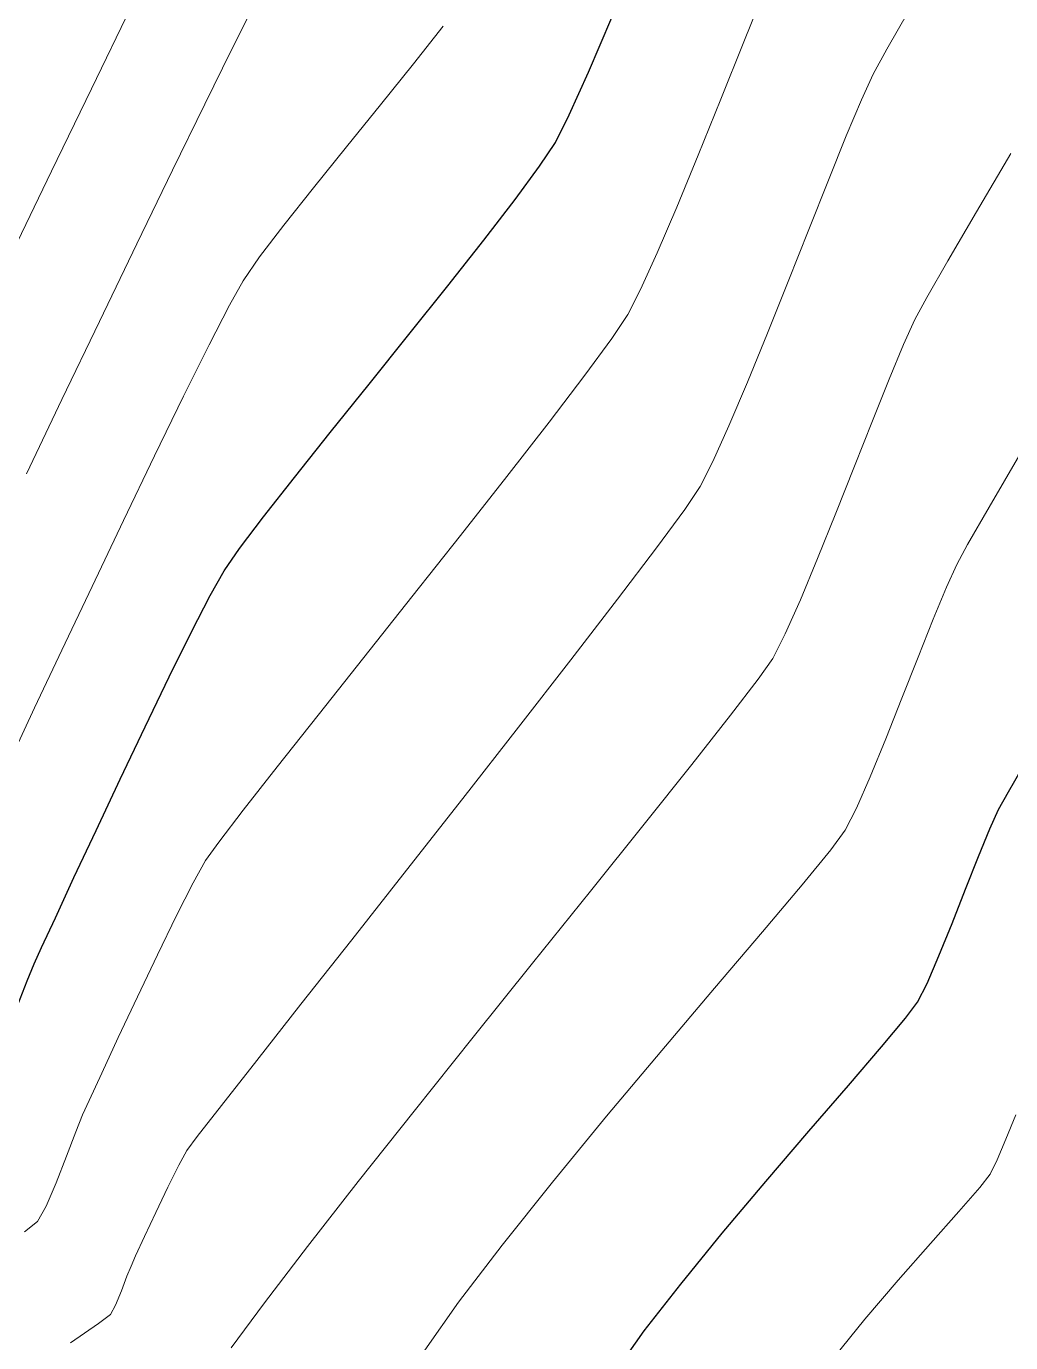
# Model space of a CAD drawing. Header units: millimetres. Extents: x 736950 to 740938, y 8500595 to 8502163.
# Drawn here: x 737938.18 to 737962.24, y 8501256.38 to 8501288.58 of the extents above; entities that cross this region are included whole.
import ezdxf

# ---------------------------------------------------------------- set-up
doc = ezdxf.new("R2010")
doc.units = ezdxf.units.MM
for name, color, linetype, lineweight in [('CONT-MJR', 80, 'Continuous', 30), ('CONT-MNR', 96, 'Continuous', 15), ('pista', 251, 'Continuous', 5)]:
    doc.layers.add(name, color=color, linetype=linetype, lineweight=lineweight)

msp = doc.modelspace()

# ---------------------------------------------------------------- hatches: boundary and pattern name
at = {"layer": 'pista'}
h = msp.add_hatch(dxfattribs=at)
h.set_pattern_fill('HONEY', color=256, scale=3, angle=9.94991650582834, style=0)
h.set_pattern_definition([(9.94991650582834, (1479841.21072825, -18.49207214638591), (0.4979252195647159, 0.4170677100899267), [0.375, -0.75]), (129.9499165058283, (1479841.21072825, -18.49207214638591), (-0.6101538418184378, 0.222682034283025), [0.3749999999999999, -0.7499999999999998]), (69.94991650582834, (1479841.21072825, -18.49207214638591), (-0.112228622253722, 0.6397497443729518), [-0.75, 0.375])])
h.paths.add_polyline_path([(737744.7999806425, 8501250.923935566), (737743.4751223363, 8501250.754223157), (737756.465848178, 8501242.026572531), (737763.5739612179, 8501242.006896213), (737770.002546867, 8501243.455222024), (737769.8468594846, 8501244.342704736), (737763.4750639071, 8501242.907173423), (737756.7405500773, 8501242.925815564)])
h.paths.add_polyline_path([(737794.2809870465, 8501256.017245878), (737809.7820272583, 8501263.709828075), (737823.391616501, 8501273.483615467), (737837.0791595323, 8501280.557800073), (737851.5530432165, 8501285.77819753), (737870.8510758049, 8501293.050216693, -0.9976846880626209), (737871.0089264096, 8501292.63424804), (737865.2748787645, 8501289.581801567, 0.7845063948290762), (737866.1540430214, 8501286.121818589), (737883.2588851704, 8501291.348365877), (737897.4188924351, 8501296.516943583), (737903.2981396064, 8501301.44146652, -0.5512150924587264), (737904.1219025984, 8501301.177325813), (737906.855912117, 8501297.98174819, 0.5618964424650519), (737910.2738656431, 8501298.536066804), (737914.22079628, 8501308.558674501), (737925.6412323939, 8501300.72656757, 0.340189525830376), (737928.7023693406, 8501300.894137181), (737936.9171069289, 8501306.117412793, -0.358727273887905), (737938.1716059428, 8501305.962964654), (737943.1732157968, 8501301.051021611, 0.3417074120720416), (737946.0555081918, 8501300.709858142), (737955.8779356404, 8501307.072689936), (737971.8320576148, 8501314.464803053), (737988.5677626224, 8501323.411181662), (738023.1375471824, 8501336.282937778), (738044.4246208373, 8501357.728329657), (738061.4456776979, 8501362.208386911), (738078.9085143938, 8501363.070318012), (738112.0997810266, 8501372.051506756), (738118.6561313582, 8501373.365123207), (738128.3493353954, 8501376.976906104), (738155.2251721952, 8501366.826195797), (738176.6167526407, 8501363.543890122), (738193.8053773039, 8501353.328603027), (738204.7313956148, 8501340.877429372), (738207.705198212, 8501335.751671141), (738214.35685511, 8501331.742925933), (738229.9282901662, 8501313.374534177), (738233.5603594936, 8501308.186787868), (738234.53883727, 8501308.358438132), (738230.6417003467, 8501313.924784988), (738214.9478837823, 8501332.43754055), (738208.3676942562, 8501336.403214611), (738205.4657963786, 8501341.405035153), (738194.387784551, 8501354.029418997), (738176.9261677533, 8501364.406946706), (738155.4549153853, 8501367.70147717), (738128.3514754312, 8501377.93815071), (738118.4090486554, 8501374.233504975), (738111.8936108743, 8501372.928085677), (738078.7671659255, 8501363.964436961), (738061.3074614278, 8501363.102660457), (738043.958527311, 8501358.536303693), (738022.6381405202, 8501337.057350922), (737988.196920163, 8501324.233464561), (737971.4304040315, 8501315.270615296), (737955.4419368334, 8501307.862588815), (737945.5806043665, 8501301.47455489, -0.3391433520832071), (737943.8038299843, 8501301.693147572), (737938.8116631231, 8501306.59581691, 0.3560082385246841), (737936.4342009705, 8501306.876887502), (737928.158540546, 8501301.61487459, -0.3502196171718997), (737926.1502499409, 8501301.468794718), (737914.5128481541, 8501309.44969617, 0.4302069892023044), (737913.4330382891, 8501309.014522241), (737909.4507249827, 8501298.90206584, -0.5704007069138802), (737907.5397775185, 8501298.566836312), (737904.9064502402, 8501301.644734057, 0.4931454261128044), (737902.7202336333, 8501302.131411942), (737896.9620044216, 8501297.308254998), (737882.9728831241, 8501292.20205278), (737866.0373022418, 8501287.027224885, -0.7384715771871906), (737865.6977918843, 8501288.787355538), (737871.5108758068, 8501291.881875956, 0.9119586051647783), (737870.5337161538, 8501293.892406015), (737851.2416702455, 8501286.62264278), (737836.7183275839, 8501281.384406622), (737822.9200107896, 8501274.252970394), (737809.3164408724, 8501264.483505804), (737793.8201376351, 8501256.79327439), (737778.9884914039, 8501246.402265295), (737769.846859484, 8501244.34270474), (737770.0025468671, 8501243.455222024), (737779.3594973255, 8501245.563292695)])
h.paths.add_polyline_path([(738260.5182952256, 8501271.251537092), (738234.538837269, 8501308.358438132), (738233.56035949, 8501308.186787868), (738259.6897886079, 8501270.86568047), (738269.3749442189, 8501234.589470252), (738274.5057655985, 8501215.583008338), (738279.7983711922, 8501189.602392923), (738280.7089290785, 8501189.641305126), (738275.382018582, 8501215.790318219), (738270.2441657205, 8501234.822827347)])

# ---------------------------------------------------------------- linework, layer by layer
at = {"layer": 'CONT-MJR', "extrusion": (0.91920304327281, -0.3937839067788385, 0), "elevation": -2669342.531671758}
msp.add_lwpolyline([(8105002.891383281, 3590.00000000001), (8105004.343991802, 3590.00000000001)], dxfattribs=at)
at = {"layer": 'CONT-MJR'}
for points, elevation in [([(737951.4521297076, 8501286.407611927), (737951.9243724614, 8501287.454147039)], 3590), ([(737948.4816072499, 8501282.226216096), (737949.3628252643, 8501283.34407958)], 3590), ([(737946.5569565019, 8501279.822375953), (737947.5304707125, 8501281.034971157)], 3590), ([(737943.9775563476, 8501276.57680054), (737944.7329584683, 8501277.541259462)], 3590), ([(737943.3899399595, 8501275.799116073), (737943.9775563476, 8501276.57680054)], 3590), ([(737943.0176501552, 8501275.260237247), (737943.3899399595, 8501275.799116073)], 3590), ([(737941.0792600063, 8501271.441315237), (737941.6716520597, 8501272.66611587)], 3590), ([(737962.1880424056, 8501269.852451975), (737962.7199690345, 8501270.773448402)], 3585), ([(737961.4579224348, 8501268.266151007), (737961.734418613, 8501268.944443414)], 3585), ([(737938.8872483206, 8501266.772198291), (737939.3414037655, 8501267.752673203)], 3590), ([(737938.1974368934, 8501265.226569341), (737938.3682743767, 8501265.641731566)], 3590), ([(737937.9717624389, 8501264.63622222), (737938.1974368934, 8501265.226569341)], 3590), ([(737959.9685828775, 8501264.701681627), (737960.1998185782, 8501265.165628014)], 3585), ([(737956.256842855, 8501260.319640283), (737957.3085514533, 8501261.547349527)], 3585), ([(737952.5908916446, 8501255.676613126), (737953.287067893, 8501256.662244128)], 3585)]:
    msp.add_lwpolyline(points, dxfattribs=dict(at, elevation=elevation))
at = {"layer": 'CONT-MJR', "extrusion": (0.8915911654632555, -0.4528412455462444, 0), "elevation": -3191782.130308715}
msp.add_lwpolyline([(7913845.958760886, 3590.00000000001), (7913846.71083473, 3590.00000000001)], dxfattribs=at)
at = {"layer": 'CONT-MJR', "extrusion": (0.8347626241265557, -0.5506099902484033, 0), "elevation": -4064878.850424101}
msp.add_lwpolyline([(7502878.143230082, 3590), (7502878.844665479, 3590)], dxfattribs=at)
at = {"layer": 'CONT-MJR', "extrusion": (-0.8058923211530057, 0.5920621307824212, 0), "elevation": 4438580.178265579}
msp.add_lwpolyline([(-7288032.091104629, 3590), (-7288033.102414728, 3590)], dxfattribs=at)
at = {"layer": 'CONT-MJR', "extrusion": (-0.7924947313374666, 0.6098787591008207, 0), "elevation": 4599931.154618872}
msp.add_lwpolyline([(-7187281.901469148, 3590.000000000013), (-7187283.153781394, 3590.000000000013)], dxfattribs=at)
at = {"layer": 'CONT-MJR', "extrusion": (0.7814634726530862, -0.6239509923936166, 0), "elevation": -4727703.698589877}
msp.add_lwpolyline([(7103883.69356001, 3590.000000000006), (7103885.217937004, 3590.000000000006)], dxfattribs=at)
at = {"layer": 'CONT-MJR', "extrusion": (0.7799603320322079, -0.6258289546323403, 0), "elevation": -4744778.022688731}
msp.add_lwpolyline([(7092487.839921881, 3590), (7092489.355273677, 3590)], dxfattribs=at)
at = {"layer": 'CONT-MJR', "extrusion": (0.7821565608251201, -0.6230819483488671, 0), "elevation": -4719804.259452605}
msp.add_lwpolyline([(7109130.046276882, 3590), (7109131.451624932, 3590)], dxfattribs=at)
at = {"layer": 'CONT-MJR', "extrusion": (0.8710205086557479, -0.4912466524069983, 0), "elevation": -3533459.510189384}
msp.add_lwpolyline([(7767296.439859512, 3590), (7767297.138482127, 3590)], dxfattribs=at)
at = {"layer": 'CONT-MJR', "extrusion": (0.8884303731298834, -0.4590114073749105, 0), "elevation": -3246571.356754105}
msp.add_lwpolyline([(7891513.714605784, 3590.000000000006), (7891514.716472746, 3590.000000000006)], dxfattribs=at)
at = {"layer": 'CONT-MJR', "extrusion": (0.896000171839574, -0.4440537040307783, 0), "elevation": -3113825.751756536}
msp.add_lwpolyline([(7944827.502350663, 3590.00000000001), (7944828.725026442, 3590.00000000001)], dxfattribs=at)
at = {"layer": 'CONT-MJR', "extrusion": (0.9029423483833197, -0.4297616961712802, 0), "elevation": -2987202.583156547}
msp.add_lwpolyline([(7993295.394058585, 3590), (7993296.809362472, 3590)], dxfattribs=at)
at = {"layer": 'CONT-MJR', "extrusion": (0.9048373683973128, -0.4257573684057927, 0), "elevation": -2951762.299037718}
msp.add_lwpolyline([(8006449.128733791, 3590.00000000001), (8006450.515645188, 3590.00000000001)], dxfattribs=at)
at = {"layer": 'CONT-MJR', "extrusion": (0.8732487344441585, -0.4872747149110813, 0), "elevation": -3498029.296960033}
msp.add_lwpolyline([(7783312.960299773, 3585), (7783313.454615486, 3585)], dxfattribs=at)
at = {"layer": 'CONT-MJR', "extrusion": (0.9130658805471421, -0.4078120863592349, 0), "elevation": -2793112.544087413}
msp.add_lwpolyline([(8063168.329092834, 3585), (8063168.8507945, 3585)], dxfattribs=at)
at = {"layer": 'CONT-MJR', "extrusion": (0.906254206562924, -0.4227331464257391, 0), "elevation": -2925007.03335978}
msp.add_lwpolyline([(8016261.081640774, 3590.000000000009), (8016262.356972744, 3590.000000000009)], dxfattribs=at)
at = {"layer": 'CONT-MJR', "extrusion": (0.9298676328758329, -0.3678942583540755, 0), "elevation": -2441361.309812729}
msp.add_lwpolyline([(8176545.123477904, 3585), (8176545.982344537, 3585)], dxfattribs=at)
at = {"layer": 'CONT-MJR', "extrusion": (0.9299107050509958, -0.3677853730527632, 0), "elevation": -2440403.861151426}
msp.add_lwpolyline([(8176830.03795634, 3585.000000000013), (8176830.938438088, 3585.000000000013)], dxfattribs=at)
at = {"layer": 'CONT-MJR', "extrusion": (0.9083837949303136, -0.4181373950126942, 0), "elevation": -2884365.81560969}
msp.add_lwpolyline([(8030972.013680758, 3590.000000000006), (8030972.816237049, 3590.000000000006)], dxfattribs=at)
at = {"layer": 'CONT-MJR', "extrusion": (0.926723847589932, -0.3757431440600251, 0), "elevation": -2510406.770181608}
msp.add_lwpolyline([(8155609.378792465, 3585.000000000013), (8155610.236111956, 3585.000000000013)], dxfattribs=at)
at = {"layer": 'CONT-MJR', "extrusion": (0.9095765580938814, -0.4155363822411801, 0), "elevation": -2861373.728135958}
msp.add_lwpolyline([(8039192.181717664, 3590), (8039192.623063252, 3590)], dxfattribs=at)
at = {"layer": 'CONT-MJR', "extrusion": (0.9183180689225952, -0.3958433077497658, 0), "elevation": -2687486.737580923}
msp.add_lwpolyline([(8098982.016782311, 3585), (8098982.74640388, 3585)], dxfattribs=at)
at = {"layer": 'CONT-MJR', "extrusion": (0.7988254205292573, -0.6015629206627146, 0), "elevation": -4524544.441033469}
msp.add_lwpolyline([(7234955.215975923, 3585.000000000013), (7234955.704384243, 3585.000000000013)], dxfattribs=at)
at = {"layer": 'CONT-MJR', "extrusion": (0.7662263338920692, -0.6425707783974612, 0), "elevation": -4897219.889858843}
msp.add_lwpolyline([(6988082.994958744, 3585.000000000006), (6988083.909515905, 3585.000000000006)], dxfattribs=at)
at = {"layer": 'CONT-MJR', "extrusion": (0.7581073359983258, -0.6521297931436054, 0), "elevation": -4984475.082348946}
msp.add_lwpolyline([(6926114.170349307, 3585.000000000003), (6926115.415404436, 3585.000000000003)], dxfattribs=at)
at = {"layer": 'CONT-MJR', "extrusion": (0.7569079788832673, -0.6535214698101719, 0), "elevation": -4997191.166746746}
msp.add_lwpolyline([(6916943.640704077, 3585), (6916945.119795253, 3585)], dxfattribs=at)
at = {"layer": 'CONT-MJR', "extrusion": (0.7651848986467225, -0.6438105861843257, 0), "elevation": -4908528.406095145}
msp.add_lwpolyline([(6980138.408704091, 3585), (6980140.066349741, 3585)], dxfattribs=at)
at = {"layer": 'CONT-MJR', "extrusion": (-0.7747985809495791, 0.6322081610976868, 0), "elevation": 4802798.718064209}
msp.add_lwpolyline([(-7053303.140079409, 3585.000000000013), (-7053304.742591938, 3585.000000000013)], dxfattribs=at)
at = {"layer": 'CONT-MJR', "extrusion": (0.7903367479035192, -0.6126726898706105, 0), "elevation": -4625256.185531609}
msp.add_lwpolyline([(7170979.368917895, 3585.000000000003), (7170980.820661477, 3585.000000000003)], dxfattribs=at)
at = {"layer": 'CONT-MNR', "extrusion": (0.9286955576556303, -0.3708430411787417, 0), "elevation": -2467307.369900993}
msp.add_lwpolyline([(8168774.323710872, 3589), (8168775.792267354, 3589)], dxfattribs=at)
at = {"layer": 'CONT-MNR', "extrusion": (0.9002294627529133, -0.4354157948347779, 0), "elevation": -3037279.534952774}
msp.add_lwpolyline([(7974419.706386837, 3593.00000000001), (7974421.933212541, 3593.00000000001)], dxfattribs=at)
at = {"layer": 'CONT-MNR'}
for points, elevation in [([(737943.1915059648, 8501288.00315832), (737943.671319776, 8501288.957644954)], 3592), ([(737959.213001041, 8501288.017923001), (737959.7531908095, 8501288.957205215)], 3588), ([(737947.6453827757, 8501287.657465227), (737948.3671820264, 8501288.576321267)], 3591), ([(737955.1591747267, 8501286.796592614), (737955.7191097097, 8501288.194498466)], 3589), ([(737957.7889790331, 8501284.815821068), (737958.2250684707, 8501285.89409626)], 3588), ([(737961.4050992598, 8501284.03567135), (737962.2475107168, 8501285.46669093)], 3587), ([(737954.079417948, 8501284.153890502), (737954.6054352827, 8501285.428448169)], 3589), ([(737937.8472814561, 8501283.065307897), (737938.7943968212, 8501285.029216364)], 3593), ([(737944.469119199, 8501283.711151507), (737945.1968577786, 8501284.627329268)], 3591), ([(737960.7064770845, 8501282.839097189), (737961.4050992598, 8501284.03567135)], 3587), ([(737943.877004912, 8501282.934435954), (737944.469119199, 8501283.711151507)], 3591), ([(737939.964360046, 8501281.357240038), (737940.8800525884, 8501283.258743025)], 3592), ([(737943.4753585687, 8501282.352699654), (737943.877004912, 8501282.934435954)], 3591), ([(737952.8829642953, 8501281.529991949), (737953.1966558847, 8501282.140837016)], 3589), ([(737942.6466202047, 8501280.785923103), (737943.1437742084, 8501281.756225701)], 3591), ([(737952.4915672928, 8501280.942570679), (737952.8829642953, 8501281.529991949)], 3589), ([(737950.9575582917, 8501278.896625701), (737951.8314143296, 8501280.043147095)], 3589), ([(737958.8634909282, 8501278.92824532), (737959.2700205777, 8501279.944029186)], 3587), ([(737954.9653867276, 8501277.929688359), (737955.3566580322, 8501278.799996646)], 3588), ([(737954.6543689411, 8501277.322914368), (737954.9653867276, 8501277.929688359)], 3588), ([(737952.6329272954, 8501274.565579219), (737953.5812792539, 8501275.8166808)], 3588), ([(737960.9249530863, 8501275.414733713), (737961.1902209539, 8501275.896851227)], 3586), ([(737946.4261611095, 8501273.137652107), (737947.6043005885, 8501274.623519702)], 3589), ([(737951.4886521962, 8501273.079160169), (737952.6329272954, 8501274.565579219)], 3588), ([(737950.2074151589, 8501271.429927956), (737951.4886521962, 8501273.079160169)], 3588), ([(737956.073047401, 8501272.609827373), (737956.4257735866, 8501273.115836788)], 3587), ([(737959.1884510723, 8501271.143715266), (737959.5870730219, 8501272.144292867)], 3586), ([(737947.4699000772, 8501267.93304124), (737948.8481773853, 8501269.690386878)], 3588), ([(737946.1315444371, 8501266.230395338), (737947.4699000772, 8501267.93304124)], 3588), ([(737953.712420764, 8501263.519069081), (737955.006673921, 8501265.047566637)], 3586), ([(737952.3659288952, 8501261.913113384), (737953.712420764, 8501263.519069081)], 3586), ([(737939.5522946928, 8501261.945634145), (737939.7146823814, 8501262.301819881)], 3589), ([(737942.356562598, 8501261.416895125), (737942.9456195453, 8501262.175699068)], 3588), ([(737942.1022333286, 8501261.075312428), (737942.356562598, 8501261.416895125)], 3588), ([(737938.6604446933, 8501259.712152105), (737938.9083982139, 8501260.288902089)], 3589), ([(737945.0529642139, 8501258.729179649), (737946.2923682516, 8501260.31446149)], 3587), ([(737949.8090532625, 8501258.764470797), (737951.0404043748, 8501260.30361035)], 3586), ([(737960.9780868209, 8501259.58726908), (737961.4892259714, 8501260.174911965)], 3584), ([(737938.4502530645, 8501259.339187287), (737938.6604446933, 8501259.712152105)], 3589), ([(737960.2865028683, 8501258.80500898), (737960.9780868209, 8501259.58726908)], 3584), ([(737938.1333139362, 8501259.086187858), (737938.4502530645, 8501259.339187287)], 3589), ([(737940.8499154617, 8501258.498286098), (737941.0674500659, 8501258.969754517)], 3588), ([(737943.9993869351, 8501257.351495393), (737945.0529642139, 8501258.729179649)], 3587), ([(737940.2358244846, 8501257.06582286), (737940.358406134, 8501257.294309884)], 3588), ([(737939.260130226, 8501256.375721896), (737939.943870496, 8501256.847236048)], 3588)]:
    msp.add_lwpolyline(points, dxfattribs=dict(at, elevation=elevation))
at = {"layer": 'CONT-MNR', "extrusion": (0.8972288172261846, -0.4415659062234109, 0), "elevation": -3091775.044285807}
msp.add_lwpolyline([(7953449.65243177, 3592.00000000001), (7953451.134071632, 3592.00000000001)], dxfattribs=at)
at = {"layer": 'CONT-MNR', "extrusion": (0.8797696768413796, -0.4754001637677615, 0), "elevation": -3392279.577613459}
msp.add_lwpolyline([(7830000.643585339, 3588), (7830001.342978234, 3588)], dxfattribs=at)
at = {"layer": 'CONT-MNR', "extrusion": (0.7792036702584271, -0.6267708036083018, 0), "elevation": -4753347.383033995}
msp.add_lwpolyline([(7086757.298099141, 3591), (7086758.583336988, 3591)], dxfattribs=at)
at = {"layer": 'CONT-MNR', "extrusion": (0.9099153687070058, -0.4147939510055488, 0), "elevation": -2854802.46351631}
msp.add_lwpolyline([(8041552.254881504, 3588), (8041552.941163876, 3588)], dxfattribs=at)
at = {"layer": 'CONT-MNR', "extrusion": (0.9004744412970598, -0.4349089336524925, 0), "elevation": -3032789.783136483}
msp.add_lwpolyline([(7976126.061162591, 3593), (7976128.306287237, 3593)], dxfattribs=at)
at = {"layer": 'CONT-MNR', "extrusion": (0.9269546614194946, -0.3751733674885123, 0), "elevation": -2505405.420747702}
msp.add_lwpolyline([(8157167.07033247, 3589.000000000003), (8157168.546288635, 3589.000000000003)], dxfattribs=at)
at = {"layer": 'CONT-MNR', "extrusion": (0.9221798295195425, -0.386761376080016, 0), "elevation": -2607438.840664113}
msp.add_lwpolyline([(8125128.115131629, 3588), (8125129.073798445, 3588)], dxfattribs=at)
at = {"layer": 'CONT-MNR', "extrusion": (0.8990741809842175, -0.4377963191800022, 0), "elevation": -3058366.931774212}
msp.add_lwpolyline([(7966354.086987549, 3592.00000000001), (7966355.880128969, 3592.00000000001)], dxfattribs=at)
at = {"layer": 'CONT-MNR', "extrusion": (0.7765725373306266, -0.6300278519747146, 0), "elevation": -4782978.121078592}
msp.add_lwpolyline([(7066791.486923913, 3591.000000000009), (7066792.811399039, 3591.000000000009)], dxfattribs=at)
at = {"layer": 'CONT-MNR', "extrusion": (-0.7776645393742495, 0.628679460615532, 0), "elevation": 4770709.222450634}
msp.add_lwpolyline([(-7075078.582125775, 3591), (-7075079.868185321, 3591)], dxfattribs=at)
at = {"layer": 'CONT-MNR', "extrusion": (0.9001943661268533, -0.4354883502385258, 0), "elevation": -3037919.598502371}
msp.add_lwpolyline([(7974171.950796683, 3592.00000000001), (7974173.953562113, 3592.00000000001)], dxfattribs=at)
at = {"layer": 'CONT-MNR', "extrusion": (0.9290672959022911, -0.3699107455654741, 0), "elevation": -2459104.156988034}
msp.add_lwpolyline([(8171242.912192687, 3588.000000000013), (8171244.211447177, 3588.000000000013)], dxfattribs=at)
at = {"layer": 'CONT-MNR', "extrusion": (0.9197425316400236, -0.3925221974518132, 0), "elevation": -2658214.984009432}
msp.add_lwpolyline([(8108654.752133609, 3589), (8108655.966762129, 3589)], dxfattribs=at)
at = {"layer": 'CONT-MNR', "extrusion": (0.9294515550319236, -0.3689441784995927, 0), "elevation": -2450603.529401102}
msp.add_lwpolyline([(8173794.955843595, 3588.00000000001), (8173796.322802635, 3588.00000000001)], dxfattribs=at)
at = {"layer": 'CONT-MNR', "extrusion": (0.9108398280099875, -0.4127599880205645, 0), "elevation": -2836831.951889861}
msp.add_lwpolyline([(8047903.915635793, 3589.00000000001), (8047904.899242294, 3589.00000000001)], dxfattribs=at)
at = {"layer": 'CONT-MNR', "extrusion": (0.8675892111699821, -0.4972815708041553, 0), "elevation": -3587284.536869764}
msp.add_lwpolyline([(7742594.497390568, 3587.000000000006), (7742595.531613911, 3587.000000000006)], dxfattribs=at)
at = {"layer": 'CONT-MNR', "extrusion": (0.8740266460539419, -0.4858779908451273, 0), "elevation": -3485603.72839181}
msp.add_lwpolyline([(7788897.11260847, 3591.00000000001), (7788897.795052143, 3591.00000000001)], dxfattribs=at)
at = {"layer": 'CONT-MNR', "extrusion": (0.9285179023645822, -0.3712876310739107, 0), "elevation": -2471214.876720043}
msp.add_lwpolyline([(8167585.711467584, 3588.000000000013), (8167587.077684871, 3588.000000000013)], dxfattribs=at)
at = {"layer": 'CONT-MNR', "extrusion": (0.8788350294709115, -0.4771257601250031, 0), "elevation": -3407635.341285884}
msp.add_lwpolyline([(7823323.576866769, 3587.00000000001), (7823324.183510937, 3587.00000000001)], dxfattribs=at)
at = {"layer": 'CONT-MNR', "extrusion": (0.9015773714621653, -0.4326178952232247, 0), "elevation": -3012496.474105014}
msp.add_lwpolyline([(7983806.817966232, 3592.000000000013), (7983808.934303336, 3592.000000000013)], dxfattribs=at)
at = {"layer": 'CONT-MNR', "extrusion": (0.9104181469708706, -0.4136892525388183, 0), "elevation": -2845036.66439389}
msp.add_lwpolyline([(8045006.271635551, 3587), (8045006.947529277, 3587)], dxfattribs=at)
at = {"layer": 'CONT-MNR', "extrusion": (0.8061588683033017, -0.5916991457285872, 0), "elevation": -4435293.725854296}
msp.add_lwpolyline([(7290027.766949616, 3589), (7290028.882639856, 3589)], dxfattribs=at)
at = {"layer": 'CONT-MNR', "extrusion": (0.9260884629113093, -0.3773064521878314, 0), "elevation": -2524175.386859595}
msp.add_lwpolyline([(8151372.693705621, 3588.000000000007), (8151373.990773828, 3588.000000000007)], dxfattribs=at)
at = {"layer": 'CONT-MNR', "extrusion": (0.8960618430196163, -0.4439292437813585, 0), "elevation": -3112724.902494562}
msp.add_lwpolyline([(7945266.245500277, 3591.000000000009), (7945267.650129631, 3591.000000000009)], dxfattribs=at)
at = {"layer": 'CONT-MNR', "extrusion": (0.9233756429535646, -0.3838976712616151, 0), "elevation": -2582207.957827086}
msp.add_lwpolyline([(8133175.679493017, 3587.000000000004), (8133176.599271371, 3587.000000000004)], dxfattribs=at)
at = {"layer": 'CONT-MNR', "extrusion": (0.9213712666523137, -0.3886836618479236, 0), "elevation": -2624377.312675947}
msp.add_lwpolyline([(8119665.206423508, 3588), (8119666.366054043, 3588)], dxfattribs=at)
at = {"layer": 'CONT-MNR', "extrusion": (0.9021011449952353, -0.4315246507423248, 0), "elevation": -3002815.984323808}
msp.add_lwpolyline([(7987450.795069687, 3592), (7987452.815346611, 3592)], dxfattribs=at)
at = {"layer": 'CONT-MNR', "extrusion": (0.8992823186507493, -0.437368621830753, 0), "elevation": -3054574.697117135}
msp.add_lwpolyline([(7967801.425264569, 3591.000000000006), (7967803.050416572, 3591.000000000006)], dxfattribs=at)
at = {"layer": 'CONT-MNR', "extrusion": (0.7896224354274701, -0.6135930324486994, 0), "elevation": -4633622.865539486}
msp.add_lwpolyline([(7165600.429726792, 3589), (7165602.112448357, 3589)], dxfattribs=at)
at = {"layer": 'CONT-MNR', "extrusion": (0.9301990796582916, -0.3670554075379727, 0), "elevation": -2433991.745956126}
msp.add_lwpolyline([(8178752.427909688, 3587), (8178753.626357147, 3587)], dxfattribs=at)
at = {"layer": 'CONT-MNR', "extrusion": (0.9012938357232202, -0.4332082890334915, 0), "elevation": -3017722.169613156}
msp.add_lwpolyline([(7981830.058073147, 3591.000000000013), (7981831.809787874, 3591.000000000013)], dxfattribs=at)
at = {"layer": 'CONT-MNR', "extrusion": (0.8639362468658861, -0.503601192761978, 0), "elevation": -3643701.266650182}
msp.add_lwpolyline([(7716199.587621338, 3586.000000000013), (7716201.074439116, 3586.000000000013)], dxfattribs=at)
at = {"layer": 'CONT-MNR', "extrusion": (0.9299607038303296, -0.3676589307107851, 0), "elevation": -2439298.375565286}
msp.add_lwpolyline([(8177170.07111263, 3587.000000000006), (8177171.303781388, 3587.000000000006)], dxfattribs=at)
at = {"layer": 'CONT-MNR', "extrusion": (-0.78632945480823, 0.617807404051612, 0), "elevation": 4671880.463111335}
msp.add_lwpolyline([(-7140714.04373708, 3589), (-7140715.882665396, 3589)], dxfattribs=at)
at = {"layer": 'CONT-MNR', "extrusion": (0.8291024491646287, -0.5590967079041107, 0), "elevation": -4141196.152911572}
msp.add_lwpolyline([(7461017.188304431, 3588.000000000013), (7461017.867296218, 3588.000000000013)], dxfattribs=at)
at = {"layer": 'CONT-MNR', "extrusion": (0.8057001254486991, -0.5923236512684183, 0), "elevation": -4440937.43916427}
msp.add_lwpolyline([(7286586.351703658, 3588.00000000001), (7286587.522461591, 3588.00000000001)], dxfattribs=at)
at = {"layer": 'CONT-MNR', "extrusion": (0.8667770537461031, -0.4986958382613846, 0), "elevation": -3599903.083432843}
msp.add_lwpolyline([(7736729.049317078, 3586), (7736730.109451049, 3586)], dxfattribs=at)
at = {"layer": 'CONT-MNR', "extrusion": (0.9026909255871182, -0.4302895453792385, 0), "elevation": -2991878.153546311}
msp.add_lwpolyline([(7991551.461696869, 3591.000000000007), (7991553.245975837, 3591.000000000007)], dxfattribs=at)
at = {"layer": 'CONT-MNR', "extrusion": (0.9278169361757042, -0.3730358333264102, 0), "elevation": -2486590.92274026}
msp.add_lwpolyline([(8162912.040523821, 3587), (8162913.237311861, 3587)], dxfattribs=at)
at = {"layer": 'CONT-MNR', "extrusion": (0.7844471241491748, -0.6201957025117872, 0), "elevation": -4693573.111413069}
msp.add_lwpolyline([(7126472.362888491, 3589.000000000013), (7126474.273008057, 3589.000000000013)], dxfattribs=at)
at = {"layer": 'CONT-MNR', "extrusion": (0.923062318675465, -0.3846504333046751, 0), "elevation": -2588838.543394326}
msp.add_lwpolyline([(8131061.71750077, 3587.000000000009), (8131062.80842911, 3587.000000000009)], dxfattribs=at)
at = {"layer": 'CONT-MNR', "extrusion": (0.9116349728055375, -0.4110008228189416, 0), "elevation": -2821280.202714843}
msp.add_lwpolyline([(8053361.917795503, 3586.000000000013), (8053362.528887101, 3586.000000000013)], dxfattribs=at)
at = {"layer": 'CONT-MNR', "extrusion": (0.9037462521219578, -0.4280685830279009, 0), "elevation": -2972218.374670635}
msp.add_lwpolyline([(7998882.423345064, 3591.000000000013), (7998884.146172351, 3591.000000000013)], dxfattribs=at)
at = {"layer": 'CONT-MNR', "extrusion": (0.9246595473124584, -0.3807948549598846, 0), "elevation": -2554879.343824912}
msp.add_lwpolyline([(8141795.744535499, 3586), (8141796.589188796, 3586)], dxfattribs=at)
at = {"layer": 'CONT-MNR', "extrusion": (0.9133497387526675, -0.4071759505673613, 0), "elevation": -2787501.617374245}
msp.add_lwpolyline([(8065114.35904292, 3587.000000000013), (8065115.274483474, 3587.000000000013)], dxfattribs=at)
at = {"layer": 'CONT-MNR', "extrusion": (0.9292051869966014, -0.369564230491279, 0), "elevation": -2456050.225303575}
msp.add_lwpolyline([(8172150.717361092, 3586.000000000013), (8172151.71775622, 3586.000000000013)], dxfattribs=at)
at = {"layer": 'CONT-MNR', "extrusion": (0.8902674474780871, -0.4554381099126987, 0), "elevation": -3214825.176204845}
msp.add_lwpolyline([(7904500.196902364, 3587.000000000006), (7904500.868349873, 3587.000000000006)], dxfattribs=at)
at = {"layer": 'CONT-MNR', "extrusion": (0.9046147099701789, -0.4262302505754012, 0), "elevation": -2955949.339082196}
msp.add_lwpolyline([(8004907.276228208, 3591.000000000013), (8004908.843578912, 3591.000000000013)], dxfattribs=at)
at = {"layer": 'CONT-MNR', "extrusion": (-0.7836230210265963, 0.6212366384214236, 0), "elevation": 4703030.538513197}
msp.add_lwpolyline([(-7120230.898475116, 3589), (-7120232.695822627, 3589)], dxfattribs=at)
at = {"layer": 'CONT-MNR', "extrusion": (0.9302993162687971, -0.366801284280479, 0), "elevation": -2431754.24125645}
msp.add_lwpolyline([(8179412.187536108, 3586.00000000001), (8179413.265424998, 3586.00000000001)], dxfattribs=at)
at = {"layer": 'CONT-MNR', "extrusion": (-0.794483574156455, 0.6072856415193633, 0), "elevation": 4576406.812104848}
msp.add_lwpolyline([(-7202270.457533596, 3587.000000000006), (-7202271.575167733, 3587.000000000006)], dxfattribs=at)
at = {"layer": 'CONT-MNR', "extrusion": (0.9054194534221909, -0.4245180954501956, 0), "elevation": -2940799.991745871}
msp.add_lwpolyline([(8010483.836300855, 3591.00000000001), (8010485.154145113, 3591.00000000001)], dxfattribs=at)
at = {"layer": 'CONT-MNR', "extrusion": (0.7847620328973272, -0.6197971859591284, 0), "elevation": -4689952.833522382}
msp.add_lwpolyline([(7128850.097325344, 3589.000000000006), (7128851.710698083, 3589.000000000006)], dxfattribs=at)
at = {"layer": 'CONT-MNR', "extrusion": (0.7858238554968912, -0.6184503764506909, 0), "elevation": -4677711.743557048}
msp.add_lwpolyline([(7136889.37992003, 3587.00000000001), (7136890.912542336, 3587.00000000001)], dxfattribs=at)
at = {"layer": 'CONT-MNR', "extrusion": (0.7879757369496179, -0.6157062919758955, 0), "elevation": -4652799.450681482}
msp.add_lwpolyline([(7153153.998269235, 3588), (7153156.205876647, 3588)], dxfattribs=at)
at = {"layer": 'CONT-MNR', "extrusion": (0.9248920998085082, -0.3802296723189927, 0), "elevation": -2549902.917890271}
msp.add_lwpolyline([(8143351.501578129, 3586.000000000003), (8143352.49956183, 3586.000000000003)], dxfattribs=at)
at = {"layer": 'CONT-MNR', "extrusion": (-0.7876464666879741, 0.6161274571985494, 0), "elevation": 4656626.925300217}
msp.add_lwpolyline([(-7150662.049296375, 3589.00000000001), (-7150663.393655811, 3589.00000000001)], dxfattribs=at)
at = {"layer": 'CONT-MNR', "extrusion": (0.7819497093522347, -0.6233415211936036, 0), "elevation": -4722151.631530604}
msp.add_lwpolyline([(7107561.796417982, 3587.000000000013), (7107563.657531307, 3587.000000000013)], dxfattribs=at)
at = {"layer": 'CONT-MNR', "extrusion": (0.9157324501690751, -0.4017886007682926, 0), "elevation": -2739940.638444912}
msp.add_lwpolyline([(8081391.605052832, 3586), (8081392.446027983, 3586)], dxfattribs=at)
at = {"layer": 'CONT-MNR', "extrusion": (0.7943818464625042, -0.6074187040343938, 0), "elevation": -4577621.138878072}
msp.add_lwpolyline([(7201493.7692891, 3589.00000000001), (7201494.759671424, 3589.00000000001)], dxfattribs=at)
at = {"layer": 'CONT-MNR', "extrusion": (0.8924383966678858, -0.4511692677397847, 0), "elevation": -3176929.038126227}
msp.add_lwpolyline([(7919802.854019093, 3586.000000000013), (7919803.461142877, 3586.000000000013)], dxfattribs=at)
at = {"layer": 'CONT-MNR', "extrusion": (0.7801904123876364, -0.6255421012357282, 0), "elevation": -4742157.633538365}
msp.add_lwpolyline([(7094227.361862383, 3587), (7094229.464835585, 3587)], dxfattribs=at)
at = {"layer": 'CONT-MNR', "extrusion": (0.8051520301245388, -0.593068468548391, 0), "elevation": -4447665.991830781}
msp.add_lwpolyline([(7282473.062764992, 3586.000000000003), (7282473.658375327, 3586.000000000003)], dxfattribs=at)
at = {"layer": 'CONT-MNR', "extrusion": (0.8149400175244987, -0.5795453112890913, 0), "elevation": -4325491.183914116}
msp.add_lwpolyline([(7355694.780241792, 3589), (7355695.332060339, 3589)], dxfattribs=at)
at = {"layer": 'CONT-MNR', "extrusion": (0.7736587472004691, -0.6336025117376041, 0), "elevation": -4815497.488668416}
msp.add_lwpolyline([(7044651.523917188, 3586), (7044652.626028763, 3586)], dxfattribs=at)
at = {"layer": 'CONT-MNR', "extrusion": (0.8731793474226728, -0.4873990431202294, 0), "elevation": -3499153.76735658}
msp.add_lwpolyline([(7782803.662546517, 3589.000000000006), (7782804.288596082, 3589.000000000006)], dxfattribs=at)
at = {"layer": 'CONT-MNR', "extrusion": (0.8912652455572418, -0.4534823723826423, 0), "elevation": -3197472.724149284}
msp.add_lwpolyline([(7911527.281607377, 3589), (7911528.178277222, 3589)], dxfattribs=at)
at = {"layer": 'CONT-MNR', "extrusion": (-0.7796777603120977, 0.6261809563334797, 0), "elevation": 4747967.024177449}
msp.add_lwpolyline([(-7090338.355690531, 3587), (-7090340.613852527, 3587)], dxfattribs=at)
at = {"layer": 'CONT-MNR', "extrusion": (0.7648524404660714, -0.6442055140349969, 0), "elevation": -4912135.125294608}
msp.add_lwpolyline([(6977609.809342312, 3586.000000000006), (6977611.315317553, 3586.000000000006)], dxfattribs=at)
at = {"layer": 'CONT-MNR', "extrusion": (0.8987866596573478, -0.4383862913253412, 0), "elevation": -3063586.544893401}
msp.add_lwpolyline([(7964327.733417925, 3589.00000000001), (7964328.799795032, 3589.00000000001)], dxfattribs=at)
at = {"layer": 'CONT-MNR', "extrusion": (0.7859242201491661, -0.6183228284504182, 0), "elevation": -4676557.243041914}
msp.add_lwpolyline([(7137637.967132274, 3588.000000000013), (7137639.971704499, 3588.000000000013)], dxfattribs=at)
at = {"layer": 'CONT-MNR', "extrusion": (0.7624174596757947, -0.647085479037745, 0), "elevation": -4938415.384188133}
msp.add_lwpolyline([(6959032.870598282, 3586.000000000006), (6959034.676864105, 3586.000000000006)], dxfattribs=at)
at = {"layer": 'CONT-MNR', "extrusion": (0.902904080231667, -0.4298420894945112, 0), "elevation": -2987911.598514543}
msp.add_lwpolyline([(7993024.765648296, 3589.000000000003), (7993025.900296072, 3589.000000000003)], dxfattribs=at)
at = {"layer": 'CONT-MNR', "extrusion": (0.7801082431751264, -0.6256445707669955, 0), "elevation": -4743089.392911633}
msp.add_lwpolyline([(7093599.852174059, 3587.00000000001), (7093602.178844121, 3587.00000000001)], dxfattribs=at)
at = {"layer": 'CONT-MNR', "extrusion": (0.9055087632055945, -0.4243275618645044, 0), "elevation": -2939109.036590023}
msp.add_lwpolyline([(8011097.368652818, 3589.00000000001), (8011098.469987736, 3589.00000000001)], dxfattribs=at)
at = {"layer": 'CONT-MNR', "extrusion": (0.7861253087644535, -0.6180671475818729, 0), "elevation": -4674235.239994695}
msp.add_lwpolyline([(7139157.046260877, 3588), (7139158.796278983, 3588)], dxfattribs=at)
at = {"layer": 'CONT-MNR', "extrusion": (0.9073194101312347, -0.420442015025982, 0), "elevation": -2904740.828183223}
msp.add_lwpolyline([(8023621.887422807, 3589.000000000004), (8023622.853804051, 3589.000000000004)], dxfattribs=at)
at = {"layer": 'CONT-MNR', "extrusion": (0.7814440637274053, -0.6239753002044224, 0), "elevation": -4727912.715853272}
msp.add_lwpolyline([(7103721.86992408, 3587), (7103724.17842835, 3587)], dxfattribs=at)
at = {"layer": 'CONT-MNR', "extrusion": (0.7870899720983695, -0.6168382087891346, 0), "elevation": -4663075.840427159}
msp.add_lwpolyline([(7146449.613436446, 3588.000000000013), (7146451.015462796, 3588.000000000013)], dxfattribs=at)
at = {"layer": 'CONT-MNR', "extrusion": (0.9086856102900508, -0.4174810913703735, 0), "elevation": -2878561.063796157}
msp.add_lwpolyline([(8033050.600416151, 3589.000000000013), (8033051.330175956, 3589.000000000013)], dxfattribs=at)
at = {"layer": 'CONT-MNR', "extrusion": (0.9275614415860158, -0.3736706732978546, 0), "elevation": -2492188.000176735}
msp.add_lwpolyline([(8161188.712535682, 3589), (8161189.154951817, 3589)], dxfattribs=at)
at = {"layer": 'CONT-MNR', "extrusion": (-0.7838568746972447, 0.6209415431341891, 0), "elevation": 4700341.423816968}
msp.add_lwpolyline([(-7121992.850614799, 3587.00000000001), (-7121995.054302908, 3587.00000000001)], dxfattribs=at)
at = {"layer": 'CONT-MNR', "extrusion": (0.92845044093714, -0.3714562944999457, 0), "elevation": -2472685.779091107}
msp.add_lwpolyline([(8167120.533704877, 3584), (8167121.17476362, 3584)], dxfattribs=at)
at = {"layer": 'CONT-MNR', "extrusion": (0.771918130494188, -0.6357219516536752, 0), "elevation": -4834800.004221901}
msp.add_lwpolyline([(7031408.636038085, 3586), (7031410.721107692, 3586)], dxfattribs=at)
at = {"layer": 'CONT-MNR', "extrusion": (0.9351767129647603, -0.3541814725933958, 0), "elevation": -2320885.599181952}
msp.add_lwpolyline([(8211545.640641564, 3589.000000000003), (8211546.27736791, 3589.000000000003)], dxfattribs=at)
at = {"layer": 'CONT-MNR', "extrusion": (0.921107429903251, -0.3893084928138966, 0), "elevation": -2629870.846817555}
msp.add_lwpolyline([(8117869.367159236, 3584.000000000013), (8117869.924015934, 3584.000000000013)], dxfattribs=at)
at = {"layer": 'CONT-MNR', "extrusion": (0.8775584128000394, -0.4794697405716818, 0), "elevation": -3428510.142337984}
msp.add_lwpolyline([(7814173.675740607, 3588.00000000001), (7814174.084364676, 3588.00000000001)], dxfattribs=at)
at = {"layer": 'CONT-MNR', "extrusion": (0.9320388527801903, -0.3623583542685155, 0), "elevation": -2392714.95388951}
msp.add_lwpolyline([(8190903.215251981, 3589.000000000013), (8190903.913626579, 3589.000000000013)], dxfattribs=at)
at = {"layer": 'CONT-MNR', "extrusion": (0.8955966064358164, -0.4448670796323878, 0), "elevation": -3121032.761202763}
msp.add_lwpolyline([(7941985.709102517, 3588), (7941986.309120073, 3588)], dxfattribs=at)
at = {"layer": 'CONT-MNR', "extrusion": (0.8980479567885581, -0.4398975645623606, 0), "elevation": -3076958.754502607}
msp.add_lwpolyline([(7959167.189467168, 3584.00000000001), (7959167.579357332, 3584.00000000001)], dxfattribs=at)
at = {"layer": 'CONT-MNR', "extrusion": (0.7868263301673908, -0.6171744697857457, 0), "elevation": -4666113.210589438}
msp.add_lwpolyline([(7144466.336059516, 3584.000000000013), (7144466.742365293, 3584.000000000013)], dxfattribs=at)
at = {"layer": 'CONT-MNR', "extrusion": (0.9023083013791895, -0.4310913235756454, 0), "elevation": -2998968.635627635}
msp.add_lwpolyline([(7988877.187601996, 3588.000000000013), (7988877.870052302, 3588.000000000013)], dxfattribs=at)
at = {"layer": 'CONT-MNR', "extrusion": (0.9058194516294366, -0.4236639246498892, 0), "elevation": -2933235.366538815}
msp.add_lwpolyline([(8013244.746939094, 3588.000000000013), (8013245.402491537, 3588.000000000013)], dxfattribs=at)
at = {"layer": 'CONT-MNR', "extrusion": (-0.7950971404206476, 0.6064820997316485, 0), "elevation": 4569119.482886121}
msp.add_lwpolyline([(-7206878.128964761, 3586.00000000001), (-7206879.883297899, 3586.00000000001)], dxfattribs=at)
at = {"layer": 'CONT-MNR', "extrusion": (-0.7519596950707343, 0.6592090844255168, 0), "elevation": 5049190.641301324}
msp.add_lwpolyline([(-6879072.901954575, 3584), (-6879074.103539895, 3584)], dxfattribs=at)
at = {"layer": 'CONT-MNR', "extrusion": (0.9096314150564516, -0.4154162836750596, 0), "elevation": -2860307.032382469}
msp.add_lwpolyline([(8039564.169538844, 3588), (8039564.443000569, 3588)], dxfattribs=at)
at = {"layer": 'CONT-MNR', "extrusion": (0.9293227440515022, -0.369268516649587, 0), "elevation": -2453461.913441842}
msp.add_lwpolyline([(8172910.658140104, 3588.000000000003), (8172910.925424288, 3588.000000000003)], dxfattribs=at)
at = {"layer": 'CONT-MNR', "extrusion": (0.9347268610012806, -0.3553669868216415, 0), "elevation": -2331293.504256217}
msp.add_lwpolyline([(8208593.565167749, 3588.000000000003), (8208593.946813456, 3588.000000000003)], dxfattribs=at)
at = {"layer": 'CONT-MNR', "extrusion": (0.7603970016358058, -0.6494585436371412, 0), "elevation": -4960072.388893669}
msp.add_lwpolyline([(6943603.865595741, 3584), (6943605.11690759, 3584)], dxfattribs=at)
at = {"layer": 'CONT-MNR', "extrusion": (0.9252107750263583, -0.3794535831628493, 0), "elevation": -2543082.170791028}
msp.add_lwpolyline([(8145468.963124612, 3588.000000000003), (8145469.341523874, 3588.000000000003)], dxfattribs=at)
at = {"layer": 'CONT-MNR', "extrusion": (-0.8061078817128084, 0.5917686059943437, 0), "elevation": 4435914.737925115}
msp.add_lwpolyline([(-7289621.277061114, 3587), (-7289622.647328489, 3587)], dxfattribs=at)
at = {"layer": 'CONT-MNR', "extrusion": (0.8193267728644542, -0.5733268171536362, 0), "elevation": -4269377.665672741}
msp.add_lwpolyline([(7388392.135014336, 3586.000000000006), (7388393.571169237, 3586.000000000006)], dxfattribs=at)
at = {"layer": 'CONT-MNR', "extrusion": (0.5993352893995962, -0.800498101734353, 0), "elevation": -6362966.518749491}
msp.add_lwpolyline([(5685822.757060811, 3588.00000000001), (5685823.121776216, 3588.00000000001)], dxfattribs=at)
at = {"layer": 'CONT-MNR', "extrusion": (0.7757625366535448, -0.6310249493679768, 0), "elevation": -4792024.53753419}
msp.add_lwpolyline([(7060625.802222544, 3584), (7060626.996028879, 3584)], dxfattribs=at)

doc.saveas('drawing.dxf')
